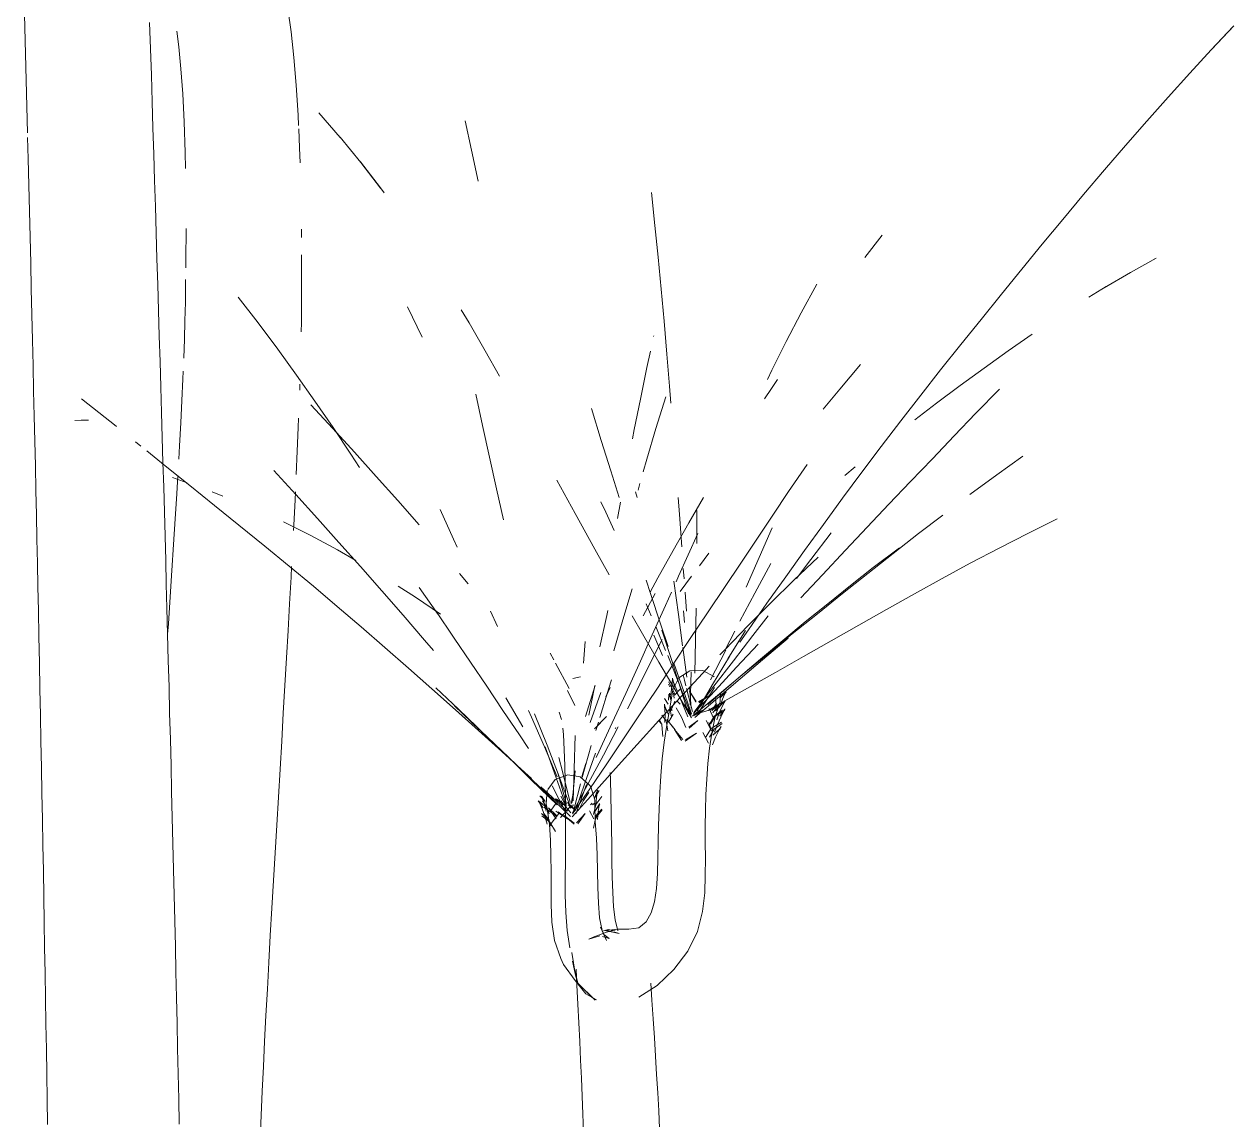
# Model space of a CAD drawing. Header units: inches. Extents: x 22 to 382261, y 22 to 371281.
# Drawn here: x 92773.8 to 93088.6, y 143473.9 to 143759.1 of the extents above; entities that cross this region are included whole.
import ezdxf

# ---------------------------------------------------------------- set-up
doc = ezdxf.new("R2010")
doc.units = ezdxf.units.IN
doc.header["$MEASUREMENT"] = 0
doc.layers.add('G-IMPT', color=8, linetype='Continuous', lineweight=9)
doc.layers.add('I-FURN', color=30, linetype='Continuous', lineweight=9)

# ---------------------------------------------------------------- blocks, each defined once
blk = doc.blocks.new('PLANTA_91 - PLANTA_ICV_DWG-V330-Section B-B')
at = {"layer": 'G-IMPT'}
for p, q in [((4025.16, 5170.98), (4024.81, 5184.68)), ((4094.26, 5176.69), (4093.41, 5182.73)), ((4057.46, 5179.12), (4057.9, 5165.4)), ((4333.72, 5172.06), (4339.38, 5178.11)), ((4333.84, 5172.2), (4339.58, 5178.32)), ((4333.84, 5172.2), (4339.38, 5178.11)), ((4339.58, 5178.32), (4339.38, 5178.11)), ((4064.52, 5176.86), (4065.04, 5172.81)), ((4094.98, 5170.08), (4094.26, 5176.69)), ((4065.04, 5172.81), (4065.59, 5167.06)), ((4333.72, 5172.06), (4328.13, 5165.97)), ((4025.16, 5170.98), (4025.51, 5157.29)), ((4095.58, 5162.86), (4094.98, 5170.08)), ((4058.11, 5158.54), (4057.9, 5165.4)), ((4065.59, 5167.06), (4066.06, 5160.55)), ((4322.51, 5159.74), (4328.13, 5165.97)), ((4096.08, 5155.03), (4095.58, 5162.86)), ((4066.43, 5153.31), (4066.06, 5160.55)), ((4316.94, 5153.45), (4322.51, 5159.74)), ((4025.51, 5157.29), (4025.68, 5150.46)), ((4058.33, 5151.69), (4058.11, 5158.54)), ((4066.43, 5153.31), (4066.7, 5145.34)), ((4096.08, 5155.03), (4096.2, 5152.33)), ((4107.08, 5149.22), (4101.46, 5155.6)), ((4141.24, 5145.88), (4139.57, 5153.54)), ((4311.42, 5147.13), (4316.94, 5153.45)), ((4058.54, 5144.86), (4058.33, 5151.69)), ((4096.24, 5151.44), (4096.46, 5146.56)), ((4025.71, 5149.2), (4025.85, 5143.64)), ((4096.59, 5142.61), (4096.46, 5146.56)), ((4112.43, 5142.72), (4107.01, 5149.31)), ((4107.01, 5149.31), (4107.08, 5149.22)), ((4305.94, 5140.76), (4311.42, 5147.13)), ((4025.85, 5143.64), (4026.01, 5136.84)), ((4058.54, 5144.86), (4058.75, 5138.03)), ((4066.79, 5141.15), (4066.7, 5145.34)), ((4141.24, 5145.88), (4142.97, 5137.81)), ((4117.56, 5136.06), (4112.35, 5142.84)), ((4117.5, 5136.14), (4112.35, 5142.84)), ((4117.56, 5136.06), (4112.43, 5142.72)), ((4300.51, 5134.35), (4305.94, 5140.76)), ((4058.75, 5138.03), (4058.96, 5131.23)), ((4026.18, 5130.05), (4026.01, 5136.84)), ((4118.45, 5134.82), (4117.5, 5136.14)), ((4188.94, 5126.32), (4188.09, 5134.9)), ((4295.11, 5127.91), (4300.51, 5134.35)), ((4059.17, 5124.44), (4058.96, 5131.23)), ((4026.34, 5123.28), (4026.18, 5130.05)), ((4295.11, 5127.91), (4289.75, 5121.44)), ((4066.93, 5125.51), (4066.9, 5117.16)), ((4096.95, 5125.38), (4096.96, 5123.18)), ((4188.94, 5126.32), (4189.75, 5118.04)), ((4026.51, 5116.54), (4026.34, 5123.28)), ((4059.37, 5117.67), (4059.17, 5124.44)), ((4243.53, 5117.97), (4248.08, 5123.81)), ((4284.41, 5114.94), (4289.75, 5121.44)), ((4097, 5118.65), (4097.01, 5117.26)), ((4026.51, 5116.54), (4026.67, 5109.82)), ((4059.58, 5110.93), (4059.37, 5117.67)), ((4066.88, 5115.27), (4066.9, 5117.16)), ((4097.01, 5117.26), (4096.99, 5106.18)), ((4189.75, 5118.04), (4190.54, 5109.75)), ((4312.7, 5114.11), (4319.37, 5117.83)), ((4318.21, 5117.2), (4319.37, 5117.83)), ((4066.76, 5106.37), (4066.83, 5112.22)), ((4279.1, 5108.42), (4284.41, 5114.94)), ((4312.7, 5114.11), (4305.84, 5110.06)), ((4026.82, 5103.13), (4026.67, 5109.82)), ((4059.78, 5104.21), (4059.58, 5110.93)), ((4191.31, 5101.43), (4190.54, 5109.75)), ((4231.12, 5111.02), (4227, 5103.55)), ((4306.4, 5110.4), (4301.9, 5107.63)), ((4306.4, 5110.4), (4305.84, 5110.06)), ((4066.76, 5106.37), (4066.65, 5101.52)), ((4085.68, 5100.94), (4080.49, 5107.64)), ((4096.99, 5106.18), (4096.94, 5101.09)), ((4273.82, 5101.88), (4279.1, 5108.42)), ((4026.98, 5096.47), (4026.82, 5103.13)), ((4059.97, 5097.52), (4059.78, 5104.21)), ((4128.37, 5097.21), (4124.6, 5105.12)), ((4140.6, 5100.94), (4138.54, 5104.39)), ((4223.1, 5096.1), (4227, 5103.55)), ((4066.65, 5101.52), (4066.51, 5096.7)), ((4085.68, 5100.94), (4090.83, 5094.08)), ((4096.9, 5098.66), (4096.94, 5101.09)), ((4140.6, 5100.94), (4144.78, 5093.64)), ((4191.31, 5101.43), (4192.05, 5092.78)), ((4268.55, 5095.32), (4273.82, 5101.88)), ((4027.13, 5089.84), (4026.98, 5096.47)), ((4060.17, 5090.87), (4059.97, 5097.52)), ((4066.51, 5096.7), (4066.33, 5091.73)), ((4188.64, 5097.62), (4188.59, 5097.4)), ((4280.84, 5093.64), (4287.13, 5098)), ((4095.69, 5087.38), (4090.83, 5094.08)), ((4148.47, 5087.1), (4144.78, 5093.64)), ((4186.88, 5089.38), (4187.78, 5093.61)), ((4186.88, 5089.38), (4187.78, 5093.61)), ((4223.1, 5096.1), (4219.38, 5088.61)), ((4268.55, 5095.32), (4263.3, 5088.75)), ((4274.59, 5089.19), (4280.84, 5093.64)), ((4027.13, 5089.84), (4027.28, 5083.25)), ((4060.17, 5090.87), (4060.36, 5084.25)), ((4192.73, 5084.45), (4192.05, 5092.78)), ((4237.08, 5083.73), (4242.45, 5090.1)), ((4066.11, 5086.28), (4066.2, 5088.4)), ((4095.69, 5087.38), (4100.48, 5080.59)), ((4185.16, 5081.14), (4186.88, 5089.38)), ((4218.26, 5086.26), (4219.38, 5088.61)), ((4263.3, 5088.75), (4258.1, 5082.13)), ((4268.4, 5084.65), (4274.59, 5089.19)), ((4060.55, 5077.67), (4060.36, 5084.25)), ((4065.85, 5080.71), (4066.11, 5086.28)), ((4096.5, 5083.48), (4096.55, 5085)), ((4193.08, 5080.1), (4192.73, 5084.45)), ((4219.29, 5083.91), (4217.49, 5081.15)), ((4219.29, 5083.91), (4220.86, 5086.26)), ((4237.08, 5083.73), (4232.75, 5078.5)), ((4262.24, 5080.03), (4268.4, 5084.65)), ((4272.45, 5077.43), (4278.59, 5083.74)), ((4027.43, 5076.71), (4027.28, 5083.25)), ((4039.72, 5081.18), (4048.73, 5074.05)), ((4065.85, 5080.71), (4065.56, 5074.92)), ((4100.48, 5080.59), (4105.18, 5073.72)), ((4144.11, 5074.25), (4142.33, 5082.41)), ((4183.55, 5073.21), (4185.16, 5081.14)), ((4189.19, 5073.43), (4191.77, 5081.69)), ((4258.1, 5082.13), (4252.95, 5075.48)), ((4060.55, 5077.67), (4060.74, 5071.13)), ((4105.14, 5073.5), (4099.44, 5079.65)), ((4175, 5070.35), (4172.43, 5078.63)), ((4256.57, 5075.69), (4262.24, 5080.03)), ((4272.45, 5077.43), (4266.79, 5071.53)), ((4027.58, 5070.2), (4027.43, 5076.71)), ((4041.55, 5075.63), (4037.97, 5075.52)), ((4039.64, 5075.59), (4037.97, 5075.52)), ((4039.61, 5075.6), (4041.55, 5075.63)), ((4065.56, 5074.92), (4065.25, 5068.94)), ((4096.14, 5073.69), (4096.23, 5076.16)), ((4144.11, 5074.25), (4145.92, 5066.01)), ((4252.95, 5075.48), (4247.85, 5068.79)), ((4048.85, 5073.95), (4048.73, 5074.05)), ((4060.74, 5071.13), (4060.93, 5064.64)), ((4096.14, 5073.69), (4095.89, 5067.6)), ((4105.14, 5073.5), (4110.81, 5067.26)), ((4109.82, 5066.78), (4105.18, 5073.72)), ((4183.08, 5070.76), (4183.55, 5073.21)), ((4189.19, 5073.43), (4186.84, 5065.45)), ((4266.79, 5071.53), (4261.14, 5065.61)), ((4027.58, 5070.2), (4027.72, 5063.74)), ((4055.14, 5068.9), (4053.76, 5070.01)), ((4065.05, 5065.52), (4065.25, 5068.94)), ((4177.45, 5062.44), (4175, 5070.35)), ((4247.85, 5068.79), (4242.79, 5062.06)), ((4061.54, 5063.75), (4056.72, 5067.63)), ((4095.89, 5067.6), (4095.62, 5061.53)), ((4112.09, 5063.34), (4109.82, 5066.78)), ((4116.43, 5060.99), (4110.81, 5067.26)), ((4145.92, 5066.01), (4147.75, 5057.77)), ((4186.84, 5065.45), (4185.91, 5062.16)), ((4261.14, 5065.61), (4255.49, 5059.68)), ((4277.89, 5061.38), (4284.7, 5066.28)), ((4027.72, 5063.74), (4027.86, 5057.33)), ((4061.11, 5058.19), (4060.93, 5064.64)), ((4061.54, 5063.75), (4067.93, 5058.6)), ((4095.49, 5056.32), (4089.75, 5062.57)), ((4179.65, 5055.48), (4177.45, 5062.44)), ((4223.74, 5057.04), (4228.55, 5064.08)), ((4242.79, 5062.06), (4237.78, 5055.3)), ((4238.33, 5061.22), (4241.08, 5063.46)), ((4067.24, 5059.33), (4063.41, 5060.67)), ((4064.52, 5056.42), (4064.81, 5061.25)), ((4067.93, 5058.6), (4074.31, 5053.45)), ((4122.02, 5054.7), (4116.43, 5060.99)), ((4163.44, 5059.99), (4168.18, 5051.36)), ((4185.05, 5059.14), (4184.57, 5057.45)), ((4255.49, 5059.68), (4249.84, 5053.73)), ((4277.89, 5061.38), (4270.92, 5056.25)), ((4028, 5050.97), (4027.86, 5057.33)), ((4061.29, 5051.78), (4061.11, 5058.19)), ((4064.12, 5049.92), (4064.52, 5056.42)), ((4076.49, 5055.89), (4073.72, 5056.95)), ((4095.3, 5054.91), (4095.4, 5056.94)), ((4095.49, 5056.32), (4101.12, 5050.07)), ((4147.75, 5057.77), (4149.56, 5049.68)), ((4183.92, 5056.97), (4184.32, 5055.48)), ((4194.97, 5055.48), (4195.3, 5051.06)), ((4201.59, 5055.48), (4197.74, 5048.87)), ((4219.61, 5050.87), (4223.74, 5057.04)), ((4237.78, 5055.3), (4232.8, 5048.51)), ((4080.68, 5048.32), (4074.31, 5053.45)), ((4095.3, 5054.91), (4094.97, 5048.33)), ((4122.02, 5054.7), (4127.58, 5048.38)), ((4136.56, 5044.63), (4133.02, 5052.36)), ((4176.18, 5051.7), (4174.9, 5054.37)), ((4179.97, 5054.27), (4179.21, 5050.06)), ((4199.83, 5043.57), (4199.83, 5052.09)), ((4244.2, 5047.78), (4249.84, 5053.73)), ((4028.13, 5044.66), (4028, 5050.97)), ((4061.46, 5045.44), (4061.29, 5051.78)), ((4064.12, 5049.92), (4063.7, 5043.27)), ((4099.38, 5045.6), (4092.28, 5049.13)), ((4101.12, 5050.07), (4106.72, 5043.8)), ((4168.18, 5051.36), (4173.33, 5042.02)), ((4176.18, 5051.7), (4178.34, 5046.92)), ((4195.3, 5051.06), (4195.92, 5042.69)), ((4215.45, 5044.66), (4219.61, 5050.87)), ((4263.87, 5050.93), (4257.57, 5046.09)), ((4285.97, 5046.17), (4293.64, 5049.96)), ((4080.68, 5048.32), (4087.46, 5042.85)), ((4094.97, 5048.33), (4094.9, 5046.93)), ((4197.74, 5048.87), (4193.68, 5041.73)), ((4200.08, 5046.15), (4195.12, 5035.05)), ((4216.06, 5039.92), (4219.43, 5047.64)), ((4232.8, 5048.51), (4227.87, 5041.69)), ((4229.56, 5039.37), (4234.8, 5046.3)), ((4244.2, 5047.78), (4238.56, 5041.81)), ((4257.57, 5046.09), (4250.94, 5040.94)), ((4278.67, 5042.43), (4285.97, 5046.17)), ((4028.26, 5038.41), (4028.13, 5044.66)), ((4061.46, 5045.44), (4061.63, 5039.14)), ((4063.7, 5043.27), (4063.26, 5036.5)), ((4087.46, 5042.85), (4093.78, 5037.64)), ((4106.36, 5041.86), (4099.38, 5045.6)), ((4106.72, 5043.8), (4112.3, 5037.5)), ((4137.45, 5042.6), (4136.56, 5044.63)), ((4215.45, 5044.66), (4211.26, 5038.39)), ((4106.36, 5041.86), (4111.11, 5039.14)), ((4173.33, 5042.02), (4177.01, 5035.39)), ((4189.7, 5034.55), (4193.68, 5041.73)), ((4202.98, 5040.98), (4200.54, 5037.75)), ((4216.06, 5039.92), (4212.66, 5032.14)), ((4227.87, 5041.69), (4222.97, 5034.85)), ((4225.06, 5033.95), (4231.4, 5040)), ((4238.56, 5041.81), (4232.52, 5035.37)), ((4250.94, 5040.94), (4244.35, 5035.75)), ((4245.76, 5037.25), (4252.62, 5042.43)), ((4270.98, 5038.38), (4278.67, 5042.43)), ((4028.26, 5038.41), (4028.39, 5032.22)), ((4061.8, 5032.9), (4061.63, 5039.14)), ((4062.8, 5029.62), (4063.26, 5036.5)), ((4093.78, 5037.64), (4100.06, 5032.4)), ((4094.26, 5034.8), (4094.41, 5037.57)), ((4117.85, 5031.18), (4112.3, 5037.5)), ((4196.33, 5037.02), (4196.53, 5034.32)), ((4211.26, 5038.39), (4207.04, 5032.09)), ((4214.93, 5030.63), (4219.15, 5038.31)), ((4229.56, 5039.37), (4225.82, 5034.44)), ((4245.76, 5037.25), (4239.82, 5032.58)), ((4263.71, 5034.43), (4270.98, 5038.38)), ((4093.88, 5027.86), (4094.26, 5034.8)), ((4140.33, 5033.02), (4138.09, 5035.72)), ((4186.66, 5034), (4187.8, 5030.5)), ((4189.7, 5034.55), (4187.71, 5030.87)), ((4195.08, 5025.02), (4193.84, 5033.74)), ((4195.12, 5035.05), (4194.44, 5033.52)), ((4198.49, 5035), (4195.51, 5031.01)), ((4222.97, 5034.85), (4218.1, 5027.98)), ((4219.12, 5028.09), (4225.06, 5033.95)), ((4232.52, 5035.37), (4226.94, 5029.36)), ((4244.35, 5035.75), (4237.78, 5030.52)), ((4256.47, 5030.43), (4263.71, 5034.43)), ((4028.52, 5026.09), (4028.39, 5032.22)), ((4061.97, 5026.73), (4061.8, 5032.9)), ((4106.3, 5027.12), (4100.06, 5032.4)), ((4123.39, 5024.85), (4117.85, 5031.18)), ((4122.1, 5032.46), (4126.61, 5029.57)), ((4132.56, 5025.02), (4127.63, 5032.04)), ((4183.02, 5031.75), (4180.61, 5023.68)), ((4185.89, 5024.71), (4189.05, 5030.54)), ((4187.8, 5030.5), (4190.4, 5022.64)), ((4193.25, 5030.87), (4191.7, 5027.39)), ((4196.78, 5030.87), (4197.14, 5025.95)), ((4207.04, 5032.09), (4202.79, 5025.75)), ((4214.93, 5030.63), (4211.07, 5023.27)), ((4231.23, 5025.26), (4237.78, 5030.52)), ((4239.82, 5032.58), (4233.91, 5027.86)), ((4249.24, 5026.38), (4256.47, 5030.43)), ((4062.8, 5029.62), (4062.33, 5022.64)), ((4093.49, 5020.84), (4093.88, 5027.86)), ((4106.3, 5027.12), (4112.51, 5021.81)), ((4126.61, 5029.57), (4133.14, 5025.17)), ((4186.68, 5027.83), (4187.99, 5024.71)), ((4188.26, 5019.75), (4191.7, 5027.39)), ((4213.21, 5022.15), (4219.12, 5028.09)), ((4218.1, 5027.98), (4213.27, 5021.08)), ((4233.91, 5027.86), (4228.05, 5023.1)), ((4028.65, 5019.32), (4028.52, 5026.09)), ((4062.14, 5019.92), (4061.97, 5026.73)), ((4123.39, 5024.85), (4128.98, 5018.4)), ((4132.56, 5025.02), (4131.91, 5025.96)), ((4136.74, 5018.85), (4131.91, 5025.96)), ((4147.96, 5021.9), (4146.17, 5025.95)), ((4176.39, 5024.8), (4174.64, 5016.66)), ((4176.67, 5026.06), (4176.39, 5024.8)), ((4183.02, 5024.71), (4185.72, 5019.97)), ((4195.08, 5025.02), (4196.12, 5016.89)), ((4196.6, 5022.92), (4196.34, 5026.03)), ((4202.79, 5025.75), (4197.94, 5018.5)), ((4199.67, 5026.72), (4199.54, 5018.29)), ((4218.41, 5024.71), (4214.45, 5019.55)), ((4231.23, 5025.26), (4224.7, 5019.97)), ((4242.01, 5022.3), (4249.24, 5026.38)), ((4062.33, 5022.64), (4062.14, 5019.92)), ((4093.49, 5020.84), (4093.08, 5013.73)), ((4112.51, 5021.81), (4118.68, 5016.46)), ((4178.29, 5015.61), (4180.61, 5023.68)), ((4189.18, 5021.9), (4191.74, 5015.67)), ((4190.4, 5022.64), (4192.42, 5016.68)), ((4193.36, 5013.05), (4190.74, 5020.96)), ((4207.13, 5015.88), (4213.21, 5022.15)), ((4209.73, 5020.71), (4207.21, 5015.88)), ((4207.95, 5013.53), (4212.51, 5020.85)), ((4213.27, 5021.08), (4211.05, 5017.88)), ((4228.05, 5023.1), (4222.21, 5018.29)), ((4234.79, 5018.21), (4242.01, 5022.3)), ((4028.79, 5012.47), (4028.65, 5019.32)), ((4062.32, 5013.05), (4062.14, 5019.92)), ((4128.98, 5018.4), (4131.29, 5015.69)), ((4140.94, 5012.64), (4136.74, 5018.85)), ((4170.32, 5012.4), (4170.8, 5018)), ((4188.26, 5019.75), (4184.81, 5012.11)), ((4185.72, 5019.97), (4189.92, 5012.67)), ((4186.86, 5010.64), (4190.86, 5018.55)), ((4190.9, 5014.4), (4188.68, 5019.68)), ((4197.94, 5018.5), (4193.7, 5012.09)), ((4199.54, 5018.29), (4199.31, 5009.8)), ((4209.37, 5012.95), (4214.45, 5019.55)), ((4222.21, 5018.29), (4216.42, 5013.43)), ((4216.96, 5013.28), (4223.58, 5018.87)), ((4224.7, 5019.97), (4218.18, 5014.66)), ((4227.57, 5014.09), (4234.79, 5018.21)), ((4118.68, 5016.46), (4124.82, 5011.09)), ((4161.7, 5015.02), (4162.68, 5013.21)), ((4192.29, 5014.34), (4195.32, 5006.75)), ((4196.18, 5016.43), (4197.21, 5008.74)), ((4203.44, 5008.06), (4207.36, 5015.78)), ((4207.13, 5015.88), (4205.87, 5014.54)), ((4215.77, 5017.32), (4210.18, 5011.3)), ((4218.18, 5014.66), (4211.68, 5009.33)), ((4028.92, 5005.64), (4028.79, 5012.47)), ((4062.32, 5013.05), (4062.5, 5006.19)), ((4092.67, 5006.56), (4093.08, 5013.73)), ((4145.17, 5006.37), (4140.94, 5012.64)), ((4163.1, 5012.4), (4166.59, 5005.77)), ((4181.35, 5004.48), (4184.81, 5012.11)), ((4193.7, 5012.09), (4189.43, 5005.65)), ((4189.92, 5012.67), (4194.18, 5005.4)), ((4193.36, 5013.05), (4195.53, 5006.15)), ((4193.89, 5012.4), (4195.75, 5007.01)), ((4203.08, 5011.58), (4201.38, 5009.78)), ((4203.95, 5006.79), (4208.31, 5014.14)), ((4209.37, 5012.95), (4204.28, 5006.36)), ((4210.18, 5011.3), (4204.58, 5005.28)), ((4207.95, 5013.53), (4208.31, 5014.14)), ((4216.42, 5013.43), (4210.67, 5008.52)), ((4216.96, 5013.28), (4211.12, 5008.29)), ((4227.57, 5014.09), (4220.33, 5009.98)), ((4124.82, 5011.09), (4130.93, 5005.69)), ((4169.57, 5008.84), (4167.59, 5008.35)), ((4176.97, 5005.9), (4177.64, 5008.05)), ((4183.19, 5003.22), (4186.86, 5010.64)), ((4195.13, 5008.53), (4193.64, 5005.4)), ((4195.13, 5008.53), (4197.99, 5010.41)), ((4201.38, 5009.78), (4195.68, 5003.62)), ((4196.3, 5009.33), (4196.66, 5007.94)), ((4197.99, 5010.41), (4201.41, 5010.51)), ((4198.12, 5001.51), (4198.42, 5010.1)), ((4204.24, 5008.92), (4201.41, 5010.51)), ((4204.24, 5008.92), (4204.38, 5008.8)), ((4210.67, 5008.52), (4204.97, 5003.58)), ((4211.68, 5009.33), (4205.19, 5003.98)), ((4211.12, 5008.29), (4205.22, 5003.28)), ((4220.33, 5009.98), (4213.07, 5005.87)), ((4029.05, 4998.83), (4028.92, 5005.64)), ((4062.67, 4999.35), (4062.5, 5006.19)), ((4092.24, 4999.34), (4092.67, 5006.56)), ((4130.93, 5005.69), (4137.01, 5000.27)), ((4137.84, 5000.37), (4131.93, 5005.96)), ((4145.17, 5006.37), (4149.41, 5000.05)), ((4166.21, 5005.28), (4168.12, 5001.33)), ((4173.43, 5006.54), (4170.92, 4998.5)), ((4171.74, 4998.87), (4173.34, 5006.57)), ((4173.27, 5006.25), (4173.34, 5006.57)), ((4176.97, 5005.9), (4174.63, 4998.26)), ((4185.12, 4999.19), (4189.43, 5005.65)), ((4192.82, 5000.63), (4193.56, 5004.94)), ((4193.64, 5005.4), (4193.56, 5004.94)), ((4193.76, 5007.47), (4194.72, 5005.14)), ((4194.18, 5005.4), (4198.49, 4998.17)), ((4195.32, 5006.75), (4198.35, 4998.84)), ((4195.53, 5006.15), (4197.71, 4999.18)), ((4195.75, 5007.01), (4198.5, 4999.23)), ((4196.66, 5007.94), (4197.03, 5006.46)), ((4197.2, 5005.78), (4198.73, 4999.78)), ((4197.92, 5006.25), (4198.34, 5000.67)), ((4204.58, 5005.28), (4198.99, 4999.26)), ((4204.28, 5006.36), (4199.09, 4999.57)), ((4203.95, 5006.79), (4199.98, 5000)), ((4199.99, 4999.06), (4204.42, 5006.02)), ((4205.79, 5001.78), (4213.07, 5005.87)), ((4154.57, 4995.81), (4150.19, 5003.32)), ((4172.12, 4996.91), (4174.9, 5004.71)), ((4181.35, 5004.48), (4177.85, 4996.86)), ((4181.79, 5000.49), (4183.19, 5003.22)), ((4195.68, 5003.62), (4189.99, 4997.42)), ((4195.51, 5003.24), (4197.54, 4998.38)), ((4205.19, 5003.98), (4198.71, 4998.62)), ((4205.22, 5003.28), (4199.3, 4998.24)), ((4204.97, 5003.58), (4202.71, 5001.58)), ((4205.79, 5001.78), (4202.77, 5000.09)), ((4205.78, 5001.89), (4204.57, 4998.02)), ((4205.91, 5002.3), (4205.78, 5001.89)), ((4205.99, 5004.46), (4205.91, 5002.3)), ((4029.18, 4992.03), (4029.05, 4998.83)), ((4062.85, 4992.53), (4062.67, 4999.35)), ((4091.82, 4992.09), (4092.24, 4999.34)), ((4137.44, 5000.62), (4136.75, 5001.27)), ((4143.22, 4995.12), (4136.75, 5001.27)), ((4143.07, 4994.84), (4137.01, 5000.27)), ((4142.51, 4995.86), (4137.84, 5000.37)), ((4153.68, 4993.68), (4149.41, 5000.05)), ((4156.83, 4998.36), (4156.07, 5000.09)), ((4157.64, 4999.15), (4160.92, 4991)), ((4185.12, 4999.19), (4180.78, 4992.7)), ((4192.05, 4996.22), (4192.82, 5000.63)), ((4142.51, 4995.86), (4147.21, 4991.32)), ((4156.83, 4998.36), (4160.18, 4990.63)), ((4164.99, 4995.47), (4165.16, 4993.81)), ((4174.25, 4997.02), (4173.6, 4994.87)), ((4177.85, 4996.86), (4174.34, 4989.26)), ((4179.41, 4995.82), (4175.54, 4988.42)), ((4189.99, 4997.42), (4184.33, 4991.19)), ((4191.38, 4991.83), (4192.05, 4996.22)), ((4204.57, 4998.02), (4203.75, 4994.16)), ((4063.02, 4985.73), (4062.85, 4992.53)), ((4143.07, 4994.84), (4149.11, 4989.39)), ((4143.64, 4994.73), (4149.04, 4989.6)), ((4153.68, 4993.68), (4156.05, 4990.14)), ((4165.36, 4989.78), (4165.16, 4993.81)), ((4167.89, 4984.86), (4168.2, 4993.51)), ((4180.78, 4992.7), (4176.39, 4986.19)), ((4203.75, 4994.16), (4203.18, 4990.22)), ((4029.31, 4985.26), (4029.18, 4992.03)), ((4091.39, 4984.81), (4091.82, 4992.09)), ((4151.94, 4986.74), (4147.21, 4991.32)), ((4149.04, 4989.6), (4154.89, 4984.04)), ((4149.11, 4989.39), (4155.13, 4983.92)), ((4163.53, 4982.82), (4160.18, 4990.63)), ((4163.27, 4982.56), (4160.37, 4990.6)), ((4163.86, 4983.3), (4160.92, 4991)), ((4165.51, 4985.72), (4165.36, 4989.78)), ((4170.05, 4982.59), (4172.35, 4990.97)), ((4174.34, 4989.26), (4173.65, 4987.79)), ((4184.33, 4991.19), (4178.68, 4984.93)), ((4190.87, 4987.45), (4191.38, 4991.83)), ((4202.75, 4986.24), (4203.18, 4990.22)), ((4151.94, 4986.74), (4156.69, 4982.13)), ((4163.98, 4987.79), (4164.87, 4984.2)), ((4170.95, 4986.22), (4169.93, 4982.85)), ((4170.7, 4981.1), (4173.46, 4988.92)), ((4175.54, 4988.42), (4171.59, 4981.03)), ((4176.39, 4986.19), (4171.97, 4979.67)), ((4190.48, 4983.08), (4190.87, 4987.45)), ((4202.75, 4986.24), (4202.43, 4982.21)), ((4029.43, 4978.5), (4029.31, 4985.26)), ((4063.19, 4978.94), (4063.02, 4985.73)), ((4091.39, 4984.81), (4090.96, 4977.52)), ((4154.89, 4984.04), (4160.77, 4978.43)), ((4155.13, 4983.92), (4156.82, 4982.38)), ((4166.25, 4983.33), (4162.99, 4982.09)), ((4165.92, 4975.64), (4163.72, 4983.87)), ((4163.86, 4983.3), (4166.74, 4975.56)), ((4164.87, 4984.2), (4166.91, 4976.07)), ((4165.51, 4985.72), (4165.61, 4981.62)), ((4169.53, 4982.82), (4166.25, 4983.33)), ((4167.42, 4976.09), (4168.15, 4984.39)), ((4167.89, 4984.86), (4167.66, 4976.53)), ((4172, 4980.53), (4169.53, 4982.82)), ((4173.05, 4978.66), (4178.68, 4984.93)), ((4177.33, 4983.92), (4177.39, 4982.12)), ((4190.48, 4983.08), (4190.21, 4978.73)), ((4161.45, 4977.49), (4156.69, 4982.13)), ((4159.25, 4980.15), (4161.13, 4978.44)), ((4161.04, 4979.45), (4162.99, 4982.09)), ((4165.71, 4973.67), (4162.2, 4980.48)), ((4163.27, 4982.56), (4165.85, 4975.2)), ((4165.61, 4981.62), (4165.67, 4977.49)), ((4171.97, 4979.67), (4167.51, 4973.13)), ((4171.59, 4981.03), (4167.54, 4973.39)), ((4169.61, 4980.96), (4167.91, 4974.58)), ((4170.7, 4981.1), (4168.33, 4974.28)), ((4168.35, 4973.16), (4171.18, 4980.75)), ((4172, 4980.53), (4172.31, 4980.22)), ((4172.31, 4980.22), (4173.27, 4976.8)), ((4177.39, 4982.12), (4177.51, 4977.83)), ((4202.43, 4982.21), (4202.23, 4978.15)), ((4029.43, 4978.5), (4029.56, 4971.76)), ((4063.19, 4978.94), (4063.35, 4972.17)), ((4090.53, 4970.24), (4090.96, 4977.52)), ((4160.92, 4979.29), (4160.66, 4975.77)), ((4160.77, 4978.43), (4166.94, 4972.46)), ((4161.13, 4978.44), (4164.36, 4975.48)), ((4161.45, 4977.49), (4163.51, 4975.48)), ((4164.43, 4977.75), (4166.31, 4974.2)), ((4164.43, 4976.56), (4167.06, 4973.45)), ((4165.69, 4973.35), (4165.67, 4977.49)), ((4167.64, 4978.55), (4167.19, 4975.72)), ((4173.05, 4978.66), (4167.42, 4972.37)), ((4173.27, 4976.8), (4173.27, 4975.42)), ((4177.51, 4977.83), (4177.59, 4973.56)), ((4190.02, 4974.41), (4190.21, 4978.73)), ((4202.23, 4978.15), (4202.11, 4974.05)), ((4160.66, 4975.77), (4160.93, 4974.47)), ((4160.93, 4974.47), (4161.54, 4970.41)), ((4164.45, 4975.4), (4166.16, 4973.82)), ((4166.53, 4975.48), (4167.07, 4974.59)), ((4166.79, 4975.06), (4166.61, 4975.48)), ((4167.39, 4975.48), (4167.25, 4974.98)), ((4167.72, 4975.48), (4167.61, 4975.11)), ((4173.41, 4971.14), (4173.27, 4975.42)), ((4177.66, 4969.3), (4177.59, 4973.56)), ((4189.9, 4970.12), (4190.02, 4974.41)), ((4202.05, 4969.92), (4202.11, 4974.05)), ((4029.56, 4971.76), (4029.68, 4965.04)), ((4063.52, 4965.42), (4063.35, 4972.17)), ((4090.1, 4962.98), (4090.53, 4970.24)), ((4161.77, 4966.33), (4161.54, 4970.41)), ((4165.69, 4969.18), (4165.69, 4973.35)), ((4173.41, 4971.14), (4173.7, 4966.82)), ((4165.67, 4965), (4165.69, 4969.18)), ((4177.66, 4969.3), (4177.71, 4965.06)), ((4189.9, 4970.12), (4189.81, 4965.86)), ((4202.05, 4969.92), (4202.05, 4965.75)), ((4029.8, 4958.33), (4029.68, 4965.04)), ((4063.68, 4958.69), (4063.52, 4965.42)), ((4161.77, 4966.33), (4161.9, 4962.22)), ((4165.67, 4965), (4165.64, 4960.78)), ((4173.9, 4962.52), (4173.7, 4966.82)), ((4177.71, 4965.06), (4177.77, 4960.86)), ((4189.81, 4965.86), (4189.74, 4961.66)), ((4202.05, 4965.75), (4202.07, 4961.52)), ((4089.68, 4955.76), (4090.1, 4962.98)), ((4161.95, 4958.08), (4161.9, 4962.22)), ((4165.61, 4956.49), (4165.64, 4960.78)), ((4174.03, 4958.24), (4173.9, 4962.52)), ((4177.77, 4960.86), (4177.84, 4956.72)), ((4189.63, 4957.59), (4189.74, 4961.66)), ((4202.05, 4957.17), (4202.07, 4961.52)), ((4029.91, 4951.65), (4029.8, 4958.33)), ((4063.84, 4951.98), (4063.68, 4958.69)), ((4161.95, 4958.08), (4161.94, 4953.89)), ((4174.13, 4954.01), (4174.03, 4958.24)), ((4089.68, 4955.76), (4089.26, 4948.58)), ((4165.62, 4952.08), (4165.61, 4956.49)), ((4177.84, 4956.72), (4177.97, 4952.72)), ((4189.38, 4953.75), (4189.63, 4957.59)), ((4201.89, 4952.6), (4202.05, 4957.17)), ((4030.03, 4944.98), (4029.91, 4951.65)), ((4064, 4945.28), (4063.84, 4951.98)), ((4161.94, 4953.89), (4161.93, 4949.57)), ((4165.62, 4952.08), (4165.75, 4947.5)), ((4174.13, 4954.01), (4174.24, 4949.9)), ((4178.2, 4948.95), (4177.97, 4952.72)), ((4188.86, 4950.28), (4189.38, 4953.75)), ((4201.89, 4952.6), (4201.34, 4947.72)), ((4088.86, 4941.47), (4089.26, 4948.58)), ((4162.09, 4944.99), (4161.93, 4949.57)), ((4174.24, 4949.9), (4174.53, 4946.09)), ((4178.2, 4948.95), (4178.62, 4945.55)), ((4188.86, 4950.28), (4187.97, 4947.35)), ((4064.15, 4938.61), (4064, 4945.28)), ((4165.75, 4947.5), (4166.11, 4942.8)), ((4174.53, 4946.09), (4175.18, 4942.78)), ((4178.62, 4945.55), (4179.27, 4942.66)), ((4184.76, 4943.5), (4186.65, 4945.04)), ((4187.97, 4947.35), (4186.65, 4945.04)), ((4201.34, 4947.72), (4200.02, 4942.53)), ((4030.14, 4938.33), (4030.03, 4944.98)), ((4162.79, 4940.14), (4162.09, 4944.99)), ((4166.81, 4938.27), (4166.11, 4942.8)), ((4172.9, 4941.08), (4176.36, 4942.39)), ((4176.36, 4940.18), (4174.75, 4943.65)), ((4175.66, 4941.73), (4174.75, 4943.65)), ((4176.36, 4940.18), (4175.18, 4942.78)), ((4179.2, 4943.14), (4175.58, 4942.69)), ((4176.8, 4943.01), (4175.88, 4942.78)), ((4179.66, 4942.01), (4175.88, 4942.78)), ((4176.36, 4942.39), (4178.62, 4942.89)), ((4176.8, 4943.01), (4178.01, 4942.81)), ((4178.29, 4942.43), (4179.66, 4942.01)), ((4179.2, 4943.14), (4182.16, 4943.12)), ((4184.76, 4943.5), (4182.16, 4943.12)), ((4200.02, 4942.53), (4197.53, 4937.37)), ((4088.47, 4934.43), (4088.86, 4941.47)), ((4164.47, 4935.49), (4162.79, 4940.14)), ((4174.65, 4941.44), (4171.72, 4940.49)), ((4172.9, 4941.08), (4171.72, 4940.49)), ((4177.04, 4940.72), (4175.28, 4941.25)), ((4175.66, 4941.73), (4177.04, 4940.72)), ((4030.25, 4931.7), (4030.14, 4938.33)), ((4064.31, 4931.95), (4064.15, 4938.61)), ((4167.32, 4937.08), (4168.24, 4931.16)), ((4193.87, 4932.66), (4197.53, 4937.37)), ((4088.09, 4927.49), (4088.47, 4934.43)), ((4164.47, 4935.49), (4165.17, 4933.94)), ((4168.16, 4929.74), (4165.17, 4933.94)), ((4167.52, 4934.83), (4168.24, 4931.16)), ((4167.52, 4934.83), (4168.91, 4929.05)), ((4168.24, 4931.16), (4167.69, 4934.34)), ((4168.66, 4928.58), (4168.45, 4932.7)), ((4193.87, 4932.66), (4189.53, 4928.46)), ((4030.36, 4925.09), (4030.25, 4931.7)), ((4064.46, 4925.31), (4064.31, 4931.95)), ((4170.95, 4926.29), (4168.16, 4929.74)), ((4168.24, 4931.16), (4168.91, 4929.05)), ((4088.09, 4927.49), (4087.73, 4920.65)), ((4168.91, 4923.62), (4168.66, 4928.58)), ((4168.91, 4929.05), (4172.04, 4925.97)), ((4168.91, 4929.05), (4170.02, 4927.95)), ((4168.91, 4929.05), (4173.37, 4924.68)), ((4170.95, 4926.29), (4173.77, 4924.73)), ((4184.79, 4925.45), (4189.53, 4928.46)), ((4188.16, 4924.69), (4187.86, 4929.09)), ((4030.47, 4918.49), (4030.36, 4925.09)), ((4064.46, 4925.31), (4064.61, 4918.68)), ((4169.16, 4918.72), (4168.91, 4923.62)), ((4172.04, 4925.97), (4173.37, 4924.68)), ((4188.16, 4924.69), (4188.48, 4919.76)), ((4087.38, 4913.93), (4087.73, 4920.65)), ((4030.58, 4911.91), (4030.47, 4918.49)), ((4064.75, 4912.08), (4064.61, 4918.68)), ((4169.16, 4918.72), (4169.38, 4913.87)), ((4188.48, 4919.76), (4188.8, 4914.87)), ((4087.38, 4913.93), (4087.06, 4907.35)), ((4169.6, 4909.07), (4169.38, 4913.87)), ((4188.8, 4914.87), (4189.1, 4910.04)), ((4030.68, 4905.36), (4030.58, 4911.91)), ((4064.9, 4905.49), (4064.75, 4912.08)), ((4087.06, 4907.35), (4086.76, 4900.92)), ((4169.81, 4904.32), (4169.6, 4909.07)), ((4189.38, 4905.26), (4189.1, 4910.04)), ((4030.78, 4898.82), (4030.68, 4905.36)), ((4065.04, 4898.92), (4064.9, 4905.49)), ((4170, 4899.63), (4169.81, 4904.32)), ((4189.66, 4900.54), (4189.38, 4905.26)), ((4030.88, 4892.29), (4030.78, 4898.82)), ((4065.04, 4898.92), (4065.18, 4892.37)), ((4086.76, 4900.92), (4086.48, 4894.65)), ((4170.18, 4895), (4170, 4899.63)), ((4189.66, 4900.54), (4189.92, 4895.86)), ((4170.18, 4895), (4170.35, 4890.42)), ((4189.92, 4895.86), (4190.17, 4891.24)), ((4086.48, 4894.65), (4086.23, 4888.56))]:
    blk.add_line(p, q, dxfattribs=at)
at = {"layer": 'I-FURN'}
for p, q in [((4193.36, 5006.26), (4193.53, 5008.35)), ((4194.01, 5006.31), (4193.56, 5008.43)), ((4176.15, 5003.61), (4177.34, 5006.01)), ((4176.15, 5003.61), (4177.06, 5005.52)), ((4192.84, 5006.25), (4192.47, 5006.9)), ((4194.09, 5004.34), (4192.6, 5007.53)), ((4193.07, 5004.15), (4193.36, 5006.26)), ((4194.03, 5004.01), (4195.7, 5005.75)), ((4197.97, 5005.07), (4199.56, 5002.26)), ((4197.97, 5005.07), (4199.68, 5002.41)), ((4205.84, 5003.25), (4207.36, 5004.93)), ((4206.57, 5003.02), (4207.39, 5004.97)), ((4207.36, 5004.93), (4207.46, 5005.14)), ((4207.39, 5004.97), (4207.48, 5005.18)), ((4192.35, 5001.68), (4191.4, 5003.19)), ((4192.56, 5004.31), (4192.52, 5002.72)), ((4192.52, 5002.82), (4192.52, 5002.72)), ((4193.2, 5002.59), (4192.69, 5004.15)), ((4193.15, 5003.07), (4192.71, 5004.54)), ((4193.2, 5002.59), (4192.73, 5004.22)), ((4193.21, 5002.87), (4192.74, 5004.46)), ((4193.31, 5000.6), (4194.09, 5002.45)), ((4193.93, 5003.3), (4193.77, 5004.59)), ((4195.51, 5001.73), (4194.81, 5002.36)), ((4198.18, 4998.97), (4196.44, 5001.72)), ((4196.44, 5001.72), (4198.4, 4999.14)), ((4202.97, 5003.88), (4200.26, 5002.27)), ((4202.97, 5003.88), (4200.48, 5002.04)), ((4203.74, 4999.98), (4204.94, 5002)), ((4204.89, 5001.44), (4204.68, 5003.66)), ((4206.78, 5002.19), (4204.68, 4999.97)), ((4204.68, 4999.97), (4206.76, 5002.12)), ((4206.94, 5002.15), (4205.77, 4999.59)), ((4205.84, 5003.25), (4207.51, 5004.81)), ((4205.87, 5001.05), (4206.57, 5003.02)), ((4206.78, 5002.19), (4207.1, 5002.57)), ((4206.94, 5002.15), (4207.24, 5002.55)), ((4164.02, 4999.66), (4164.64, 4997.73)), ((4164.02, 4999.66), (4164.12, 4999.38)), ((4191.88, 4997.38), (4190.78, 4998.88)), ((4192.41, 4999.07), (4191.4, 5001.12)), ((4191.46, 5001.18), (4191.43, 5001.68)), ((4191.46, 5001.65), (4191.52, 5001.16)), ((4191.58, 4999.07), (4191.46, 5001.18)), ((4192.41, 4999.07), (4191.52, 5001.16)), ((4191.58, 4999.07), (4191.54, 4996.97)), ((4192.52, 4996.99), (4193.71, 4999.09)), ((4192.84, 5000.99), (4193.43, 5000.09)), ((4192.84, 5000.99), (4193.16, 5000.09)), ((4192.85, 5000.91), (4193.27, 4998.35)), ((4195.82, 4998.34), (4194.44, 5000.73)), ((4201.91, 5000.43), (4198.99, 4999)), ((4199.13, 4998.75), (4201.91, 5000.43)), ((4200.97, 4999.55), (4203.63, 5000.29)), ((4204.15, 4998.03), (4203.09, 5000.6)), ((4204.64, 4998.59), (4203.4, 4996.52)), ((4205.58, 5001.49), (4203.85, 5000.16)), ((4204.05, 4999.48), (4205.58, 5001.49)), ((4204.27, 4998.46), (4206.55, 5000.1)), ((4204.64, 4998.59), (4207.04, 5000.07)), ((4205.77, 4999.59), (4205.05, 4997.63)), ((4205.86, 4998.55), (4207.15, 5000.32)), ((4207.02, 5000.3), (4205.86, 4998.55)), ((4206.09, 4998.33), (4207.03, 5000.21)), ((4207.02, 5000.3), (4207.1, 5000.45)), ((4207.03, 5000.21), (4207.11, 5000.36)), ((4176.34, 4998.5), (4173.23, 4995.29)), ((4175.55, 4997.71), (4173.23, 4995.29)), ((4178.78, 4995.62), (4178.59, 4995.3)), ((4190.77, 4996.48), (4189.88, 4997.42)), ((4190.77, 4996.48), (4190.19, 4997.44)), ((4190.75, 4996.34), (4190.19, 4997.44)), ((4190.99, 4993.28), (4190.75, 4996.34)), ((4191.88, 4997.38), (4192.29, 4994.8)), ((4194.18, 4994.98), (4192.01, 4997.73)), ((4192.29, 4997.39), (4194.18, 4994.98)), ((4197.02, 4995.63), (4195.82, 4998.34)), ((4200.12, 4997.49), (4197.8, 4995.69)), ((4197.85, 4995.47), (4200.12, 4997.49)), ((4202.32, 4997.48), (4203.65, 4994.73)), ((4202.99, 4996.23), (4204.27, 4998.46)), ((4203.01, 4996.95), (4203.7, 4994.74)), ((4203.6, 4995.36), (4206.25, 4997.02)), ((4204.35, 4995.19), (4206.44, 4996.71)), ((4204.47, 4994.42), (4205.24, 4996.41)), ((4205.24, 4996.41), (4206.09, 4998.33)), ((4205.65, 4995.03), (4206.22, 4995.93)), ((4206.22, 4995.93), (4205.72, 4995.17)), ((4194.02, 4995.09), (4195.82, 4992.27)), ((4194.02, 4995.09), (4196.23, 4992.5)), ((4199.75, 4994.13), (4196.85, 4992.1)), ((4199.75, 4994.13), (4196.88, 4992.39)), ((4202.91, 4991.53), (4201.43, 4994.3)), ((4202.07, 4993.01), (4203.6, 4995.36)), ((4203.13, 4993.12), (4204.35, 4995.19)), ((4203.93, 4991.15), (4204.73, 4993.14)), ((4204.05, 4993.64), (4205.91, 4995.24)), ((4204.05, 4993.64), (4205.72, 4995.17)), ((4204.73, 4993.14), (4205.72, 4995.17)), ((4205.65, 4995.03), (4205.72, 4995.17)), ((4159.76, 4974.82), (4158.52, 4976.56)), ((4160.39, 4976.34), (4159.02, 4977.87)), ((4160.14, 4975.93), (4159.45, 4977.74)), ((4160.39, 4976.34), (4159.45, 4977.74)), ((4160.9, 4974.63), (4159.73, 4976.51)), ((4160.94, 4974.63), (4159.73, 4976.51)), ((4165.1, 4975.48), (4162.96, 4977.07)), ((4164.43, 4976.12), (4163.37, 4977.05)), ((4169.06, 4974.05), (4170.33, 4976.59)), ((4170.33, 4976.59), (4171.79, 4978.72)), ((4173.21, 4977.25), (4174.02, 4979.36)), ((4173.21, 4977.25), (4174.42, 4979.21)), ((4173.58, 4975.62), (4175.11, 4977.71)), ((4173.6, 4975.33), (4173.71, 4977.39)), ((4173.71, 4977.39), (4174.02, 4979.36)), ((4159.76, 4974.82), (4158.76, 4976.45)), ((4159.64, 4974.49), (4158.84, 4976.25)), ((4160.94, 4974.63), (4158.96, 4976.31)), ((4160.33, 4972.52), (4159.64, 4974.49)), ((4163.37, 4972.54), (4160.02, 4974.85)), ((4160.14, 4975.93), (4160.67, 4973.82)), ((4160.9, 4974.63), (4161.42, 4973.16)), ((4161.24, 4974.69), (4163.26, 4971.89)), ((4161.24, 4974.69), (4163.35, 4972.69)), ((4161.89, 4974.04), (4163.26, 4975.95)), ((4166.3, 4971.74), (4163.16, 4973.82)), ((4166.3, 4971.74), (4163.78, 4973.66)), ((4164.36, 4972.19), (4166.91, 4975.01)), ((4168.29, 4973.95), (4166.16, 4976.07)), ((4166.16, 4976.07), (4168.23, 4974.16)), ((4167.93, 4974.38), (4166.39, 4975.48)), ((4173.04, 4971.82), (4171.91, 4973.91)), ((4172.58, 4975.96), (4172.16, 4975.48)), ((4172.71, 4975.48), (4173.39, 4976.04)), ((4173.58, 4975.62), (4173, 4973.02)), ((4173.34, 4973.79), (4174.49, 4975.79)), ((4173.34, 4973.79), (4174.57, 4975.68)), ((4173.37, 4972.43), (4175.16, 4974.36)), ((4173.38, 4971.53), (4174.41, 4973.86)), ((4173.47, 4972.04), (4175.25, 4974.16)), ((4174.41, 4973.86), (4173.47, 4972.04)), ((4174.19, 4973.78), (4173.99, 4971.72)), ((4174.19, 4973.78), (4174.51, 4975.88)), ((4174.51, 4975.88), (4174.49, 4975.79)), ((4161.49, 4971.43), (4159.4, 4973.23)), ((4161.6, 4970.97), (4159.49, 4972.63)), ((4161.37, 4971.23), (4160.06, 4973.23)), ((4161.49, 4971.43), (4160.06, 4973.23)), ((4160.33, 4972.52), (4160.91, 4970.44)), ((4161.37, 4971.23), (4161.88, 4969.97)), ((4163.08, 4968.53), (4161.6, 4970.97)), ((4163.91, 4973.2), (4161.91, 4970.66)), ((4165.32, 4972.68), (4167.94, 4970.76)), ((4165.32, 4972.68), (4167.93, 4970.45)), ((4168.56, 4970.83), (4170.82, 4973.26)), ((4170.82, 4973.26), (4168.91, 4970.55)), ((4173.38, 4971.53), (4172.94, 4969.4))]:
    blk.add_line(p, q, dxfattribs=at)
blk = doc.blocks.new('PLANTA_91 - PLANTA_91-V331-Section B-B')
blk.add_blockref('PLANTA_91 - PLANTA_ICV_DWG-V330-Section B-B', (0, 0))

msp = doc.modelspace()

# ---------------------------------------------------------------- block references
at = {"layer": 'I-FURN'}
msp.add_blockref('PLANTA_91 - PLANTA_91-V331-Section B-B', (88749, 138580.35), dxfattribs=at)

doc.saveas('drawing.dxf')
